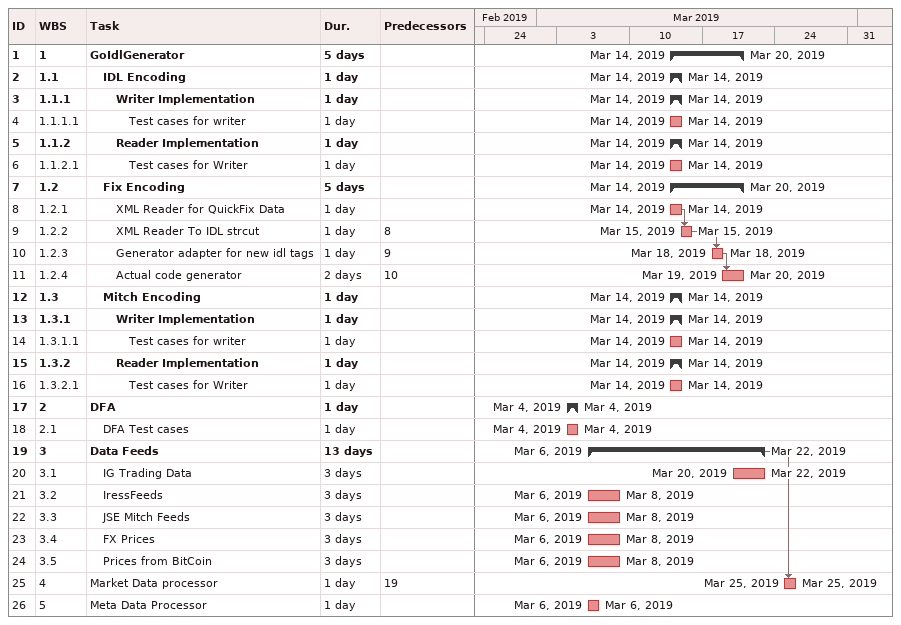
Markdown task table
| ID | WBS | Task | Duration | Start | Finish | Predecessors |
|---|---|---|---|---|---|---|
| 1 | 1 | **GoIdlGenerator** | 5d | 2019-03-14 | 2019-03-20 |  |
| 2 | 1.1 | **IDL Encoding** | 1d | 2019-03-14 | 2019-03-14 |  |
| 3 | 1.1.1 | **Writer Implementation** | 1d | 2019-03-14 | 2019-03-14 |  |
| 4 | 1.1.1.1 | Test cases for writer | 1d | 2019-03-14 | 2019-03-14 |  |
| 5 | 1.1.2 | **Reader Implementation** | 1d | 2019-03-14 | 2019-03-14 |  |
| 6 | 1.1.2.1 | Test cases for Writer | 1d | 2019-03-14 | 2019-03-14 |  |
| 7 | 1.2 | **Fix Encoding** | 5d | 2019-03-14 | 2019-03-20 |  |
| 8 | 1.2.1 | XML Reader for QuickFix Data | 1d | 2019-03-14 | 2019-03-14 |  |
| 9 | 1.2.2 | XML Reader To IDL strcut | 1d | 2019-03-15 | 2019-03-15 | 8 |
| 10 | 1.2.3 | Generator adapter for new idl tags | 1d | 2019-03-18 | 2019-03-18 | 9 |
| 11 | 1.2.4 | Actual code generator | 2d | 2019-03-19 | 2019-03-20 | 10 |
| 12 | 1.3 | **Mitch Encoding** | 1d | 2019-03-14 | 2019-03-14 |  |
| 13 | 1.3.1 | **Writer Implementation** | 1d | 2019-03-14 | 2019-03-14 |  |
| 14 | 1.3.1.1 | Test cases for writer | 1d | 2019-03-14 | 2019-03-14 |  |
| 15 | 1.3.2 | **Reader Implementation** | 1d | 2019-03-14 | 2019-03-14 |  |
| 16 | 1.3.2.1 | Test cases for Writer | 1d | 2019-03-14 | 2019-03-14 |  |
| 17 | 2 | **DFA** | 1d | 2019-03-04 | 2019-03-04 |  |
| 18 | 2.1 | DFA Test cases | 1d | 2019-03-04 | 2019-03-04 |  |
| 19 | 3 | **Data Feeds** | 13d | 2019-03-06 | 2019-03-22 |  |
| 20 | 3.1 | IG Trading Data | 3d | 2019-03-20 | 2019-03-22 |  |
| 21 | 3.2 | IressFeeds | 3d | 2019-03-06 | 2019-03-08 |  |
| 22 | 3.3 | JSE Mitch Feeds | 3d | 2019-03-06 | 2019-03-08 |  |
| 23 | 3.4 | FX Prices | 3d | 2019-03-06 | 2019-03-08 |  |
| 24 | 3.5 | Prices from BitCoin | 3d | 2019-03-06 | 2019-03-08 |  |
| 25 | 4 | Market Data processor | 1d | 2019-03-25 | 2019-03-25 | 19 |
| 26 | 5 | Meta Data Processor | 1d | 2019-03-06 | 2019-03-06 |  |
